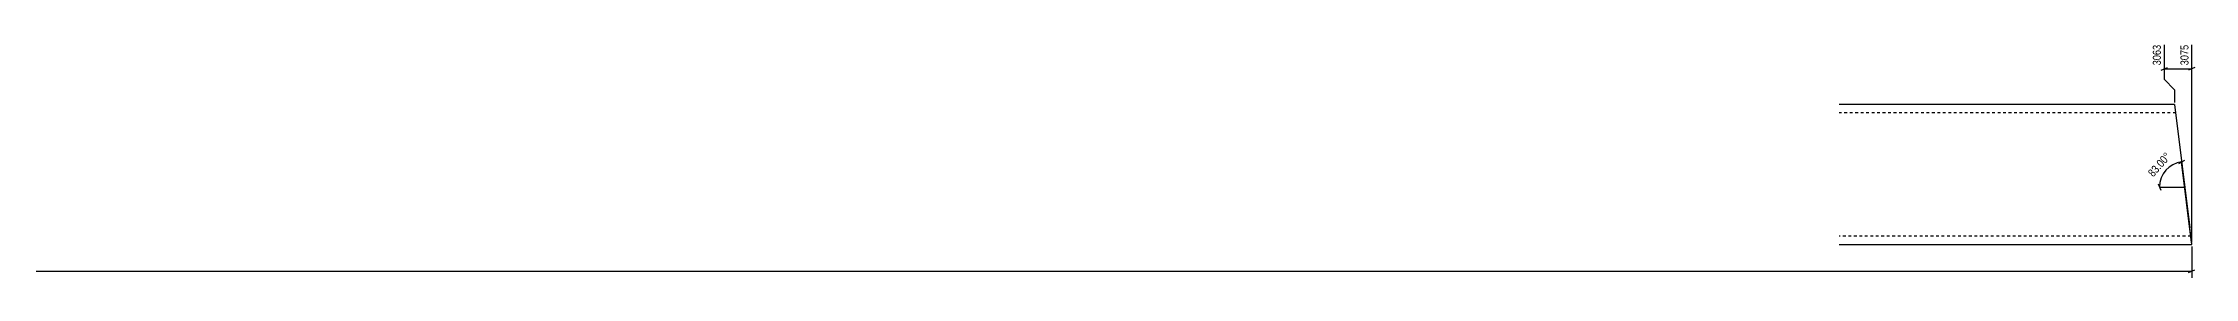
# Model space of a CAD drawing. Header units: millimetres. Extents: x 4 to 3084, y 4 to 172.
# Drawn here: x 1544 to 3084, y 4 to 172 of the extents above; entities that cross this region are included whole.
import ezdxf

# ---------------------------------------------------------------- set-up
doc = ezdxf.new("R2010")
doc.units = ezdxf.units.MM
doc.linetypes.add('DXK_LINE_DOT2', pattern=[3.9198, 1.9599, -1.9599])
doc.layers.add('MÅLSÆTNING', color=7, linetype='Continuous')
doc.layers.add('STÅL', color=7, linetype='Continuous')
doc.styles.add('Arial Narrow', font='ARIALN.TTF', dxfattribs={"height": 0.2})

msp = doc.modelspace()

# ---------------------------------------------------------------- linework, layer by layer
at = {"layer": 'MÅLSÆTNING', "color": 7, "linetype": 'Continuous'}
for p, q in [((3061.9, 171), (3061.9, 146.3)), ((3081.7, 29.8), (3081.7, 171)), ((3059.7, 152.9), (3064.2, 154.7)), ((3083.9, 154.7), (3079.4, 152.9)), ((3061.9, 153.8), (3081.7, 153.8)), ((3061.9, 146.3), (3069.4, 138.8)), ((3069.4, 138.8), (3069.4, 129.8)), ((3072.3, 86.1), (3076.6, 88.5)), ((3081.5, 29.8), (3074.4, 87.3)), ((3074.4, 87.3), (3076.6, 69.4)), ((3057.7, 71.7), (3059.5, 67.2)), ((3058.6, 69.4), (3076.6, 69.4)), ((3081.7, 26.8), (3081.7, 4.5)), ((6.8, 9.3), (3081.7, 9.3)), ((3079.4, 8.4), (3083.9, 10.2))]:
    msp.add_line(p, q, dxfattribs=at)
msp.add_arc((3076.6, 69.4), 18, 97, 180, dxfattribs=at)
at = {"layer": 'STÅL', "color": 2, "linetype": 'Continuous'}
for p, q in [((3069.4, 128.3), (2829.4, 128.3)), ((3069.4, 128.3), (3080.2, 40.3)), ((3081.7, 28.3), (3080.2, 40.3)), ((2829.4, 28.3), (3081.7, 28.3))]:
    msp.add_line(p, q, dxfattribs=at)
at = {"layer": 'STÅL', "color": 7, "linetype": 'DXK_LINE_DOT2'}
for p, q in [((3070.2, 122.3), (2829.4, 122.3)), ((3081, 34.3), (2829.4, 34.3)), ((3080.9, 34.8), (3080.5, 38)), ((3081, 34.3), (3080.9, 34.8))]:
    msp.add_line(p, q, dxfattribs=at)

# ---------------------------------------------------------------- next in the draw order: wipeouts: each hides what was drawn before it
at = {"color": 0, "linetype": 'Continuous'}
for points in [[(3060.7, 172.2), (3052.3, 172.2), (3052.3, 155.1), (3060.7, 155.1)], [(3080.5, 172.2), (3072.1, 172.2), (3072.1, 155.1), (3080.5, 155.1)]]:
    msp.add_wipeout(points, dxfattribs=at).dxf.layer = 'MÅLSÆTNING'
at = {"color": 0}
for points in [[(3068.8, 91.1), (3062.5, 96.6), (3047.9, 80.1), (3054.2, 74.6)], [(2843.3, 10.4), (2843.3, 18.8), (245.1, 18.8), (245.1, 10.4)]]:
    msp.add_wipeout(points, dxfattribs=at).dxf.layer = 'MÅLSÆTNING'

# ---------------------------------------------------------------- next in the draw order: texts
at = {"layer": 'MÅLSÆTNING', "color": 3, "linetype": 'Continuous', "style": 'Arial Narrow'}
for s, p in [('3063', (3059.5, 156.3)), ('3075', (3079.3, 156.3))]:
    msp.add_text(s, height=5.73, rotation=90.0002, dxfattribs=at).set_placement(p)
at = {"layer": 'MÅLSÆTNING', "color": 3, "style": 'Arial Narrow'}
msp.add_text('83.00°', height=5.73, rotation=48.5009, dxfattribs=at).set_placement((3054.1, 76.2))

doc.saveas('drawing.dxf')
